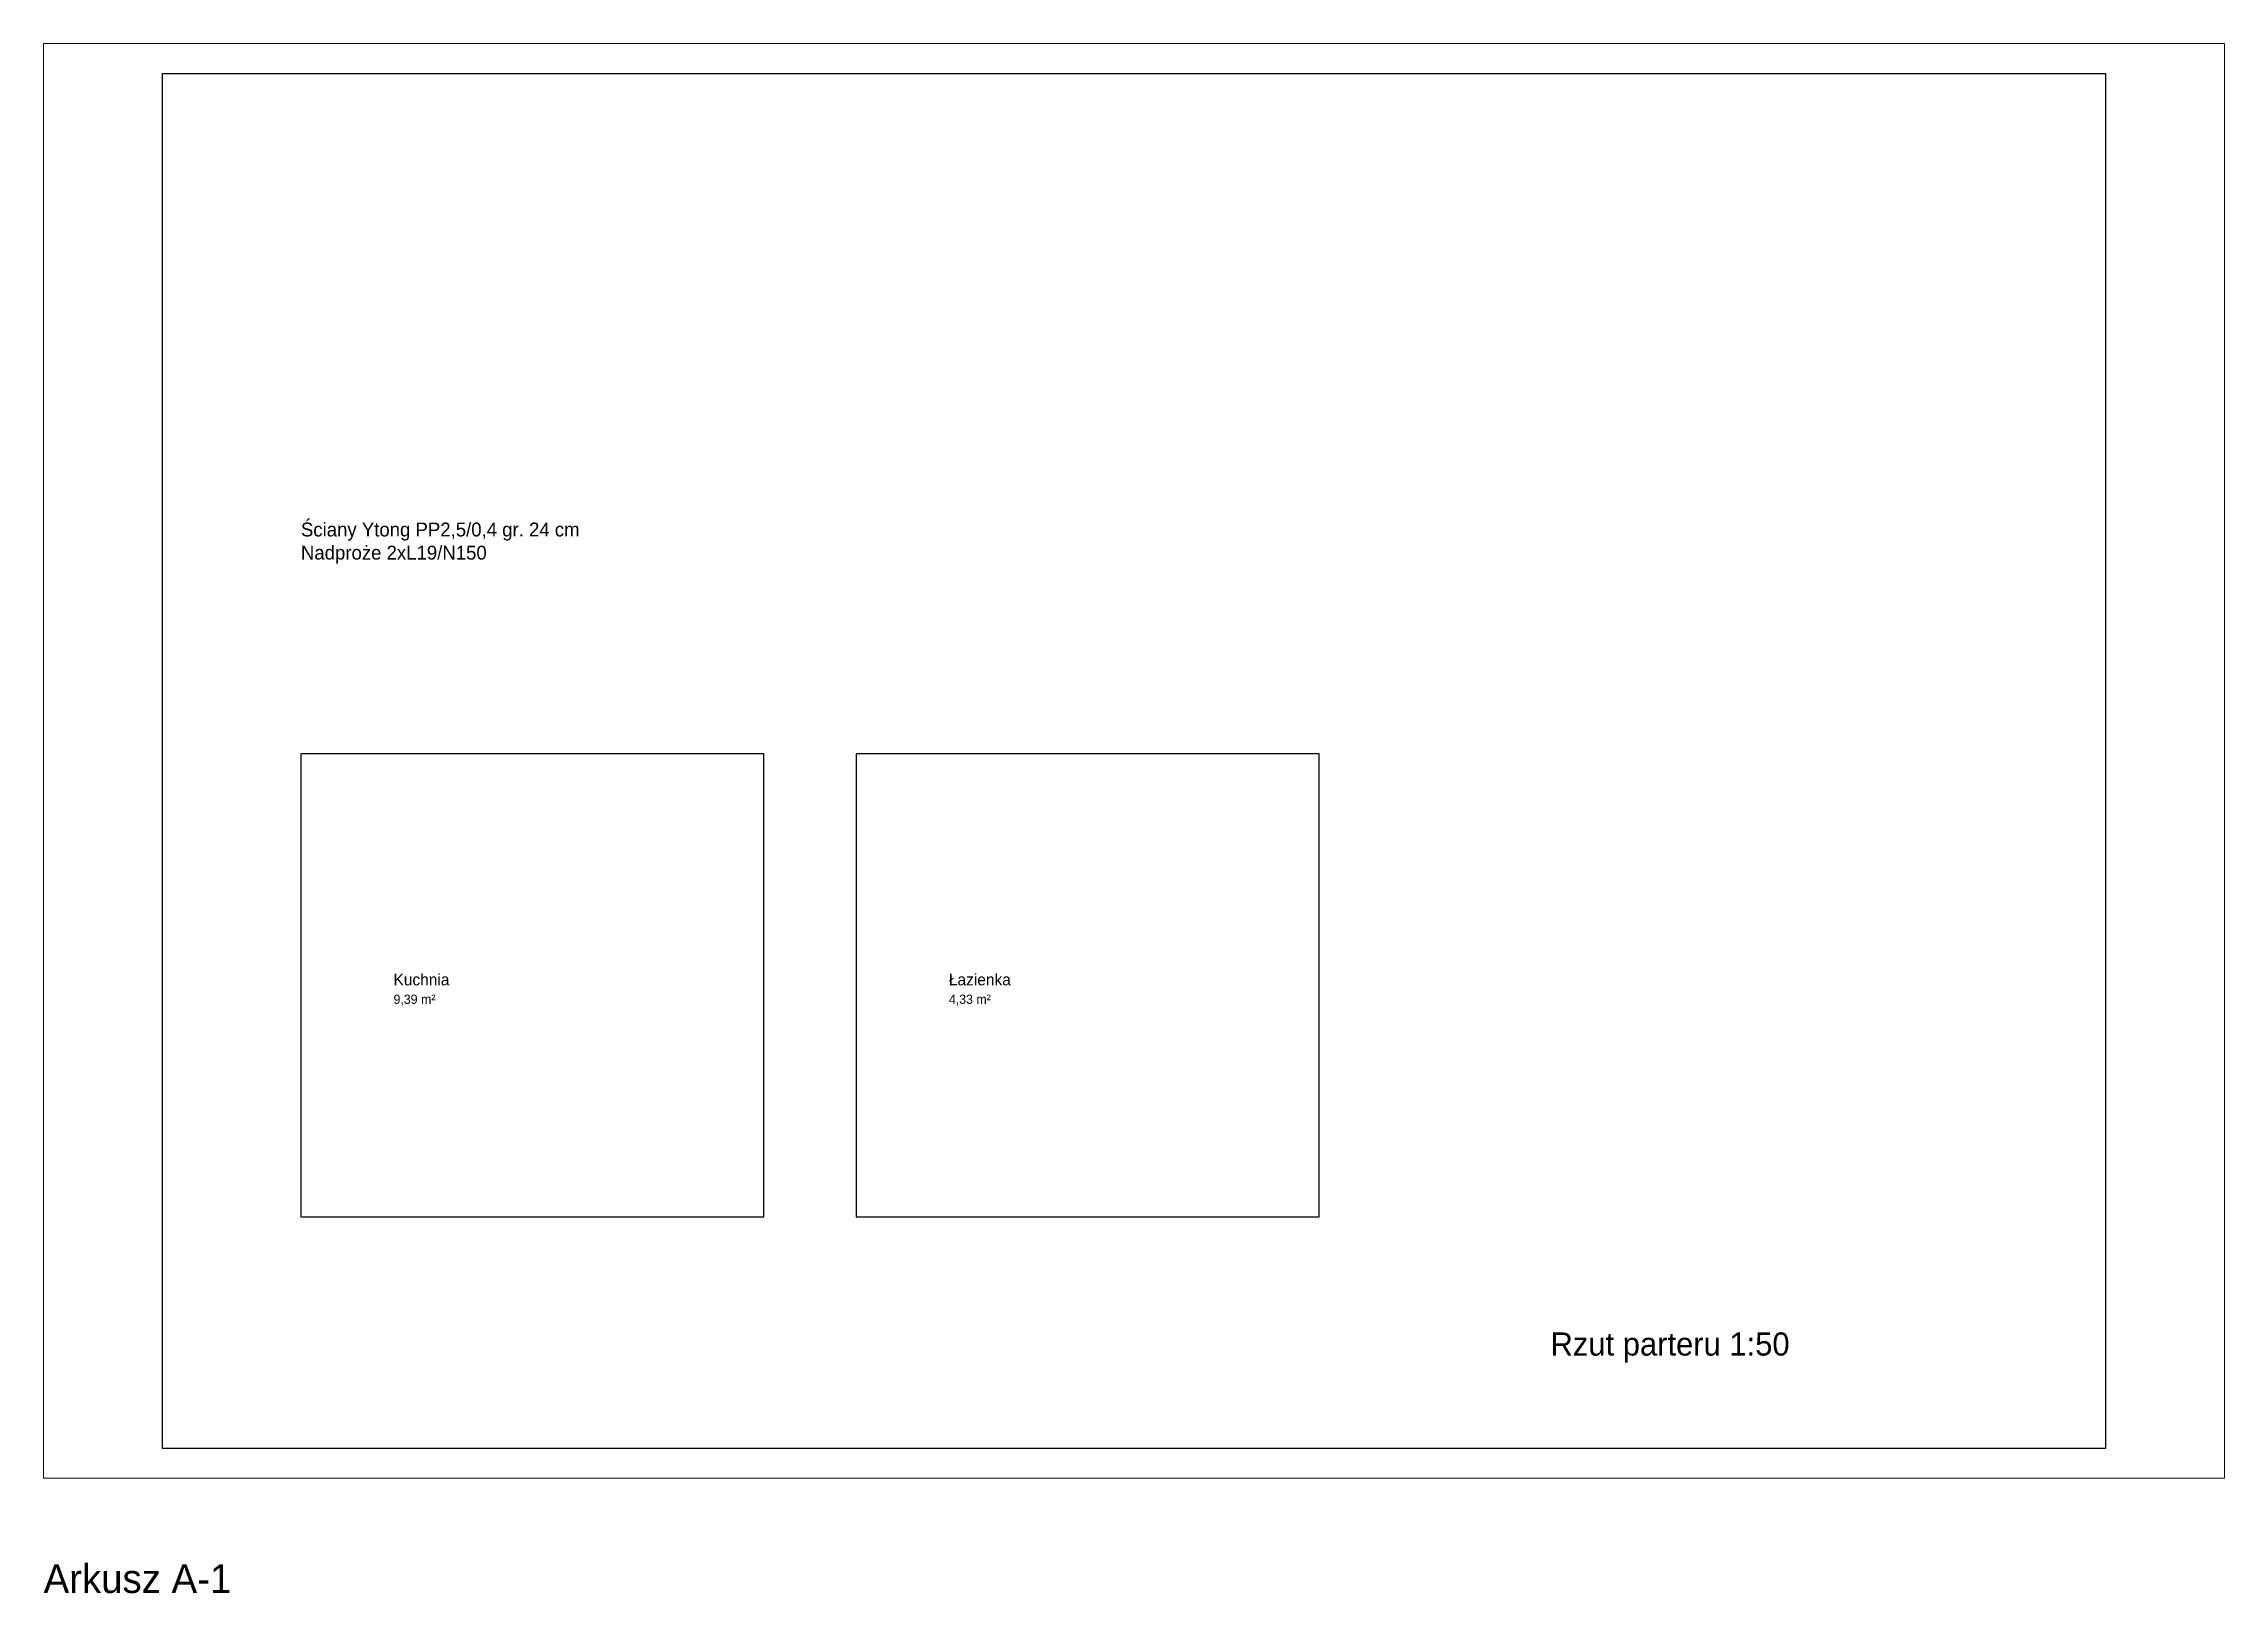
# Paper-space layout 'Layout1' of a CAD drawing. Header units: metres. Extents: x 20 to 400, y 15 to 285.
# The model-space entities are those that its viewports show. They can reach past a viewport. Long polylines and large blocks are cut down to what shows.
import ezdxf

# ---------------------------------------------------------------- set-up
doc = ezdxf.new("R2010")
doc.units = ezdxf.units.M
doc.layers.add('OPISY', color=7, linetype='Continuous')
doc.layers.add('SCIANY', color=7, linetype='Continuous')

# ---------------------------------------------------------------- blocks, each defined once
blk = doc.blocks.new('POMIESZCZENIE')
for tag, p, height in [('NAZWA', (0, 0), 250), ('POW', (0, -400), 200)]:
    blk.add_attdef(tag, p, '', height=height)

msp = doc.modelspace()

# ---------------------------------------------------------------- linework, layer by layer
msp.add_lwpolyline([(0, 0), (42000, 0), (42000, 29700), (0, 29700)], close=True)
at = {"layer": 'SCIANY'}
for points in [[(3000, 5000), (13000, 5000), (13000, 15000), (3000, 15000)], [(15000, 5000), (25000, 5000), (25000, 15000), (15000, 15000)]]:
    msp.add_lwpolyline(points, close=True, dxfattribs=at)

# ---------------------------------------------------------------- block references
for p, values in [((5000, 10000), {'NAZWA': 'Kuchnia', 'POW': '9,39 m²'}), ((17000, 10000), {'NAZWA': 'Łazienka', 'POW': '4,33 m²'})]:
    msp.add_blockref('POMIESZCZENIE', p).add_auto_attribs(values)

# ---------------------------------------------------------------- texts
at = {"layer": 'OPISY'}
msp.add_text('Rzut parteru 1:50', height=500, dxfattribs=at).set_placement((30000, 2000))
at = {"layer": 'OPISY', "insert": (3000, 20000), "char_height": 300, "attachment_point": 1}
msp.add_mtext('Ściany Ytong PP2,5/0,4 gr. 24 cm\\PNadproże 2xL19/N150', dxfattribs=at)

psp = doc.layouts.get("Layout1")

# ---------------------------------------------------------------- texts
psp.add_text('Arkusz A-1', height=5).set_placement((20, 15))

# ---------------------------------------------------------------- viewports
at = {"layer": 'VIEWPORTS'}
psp.add_viewport(center=(210, 160), size=(380, 250), view_center_point=(21000, 14850), view_height=31000, dxfattribs=at)

doc.saveas('drawing.dxf')
